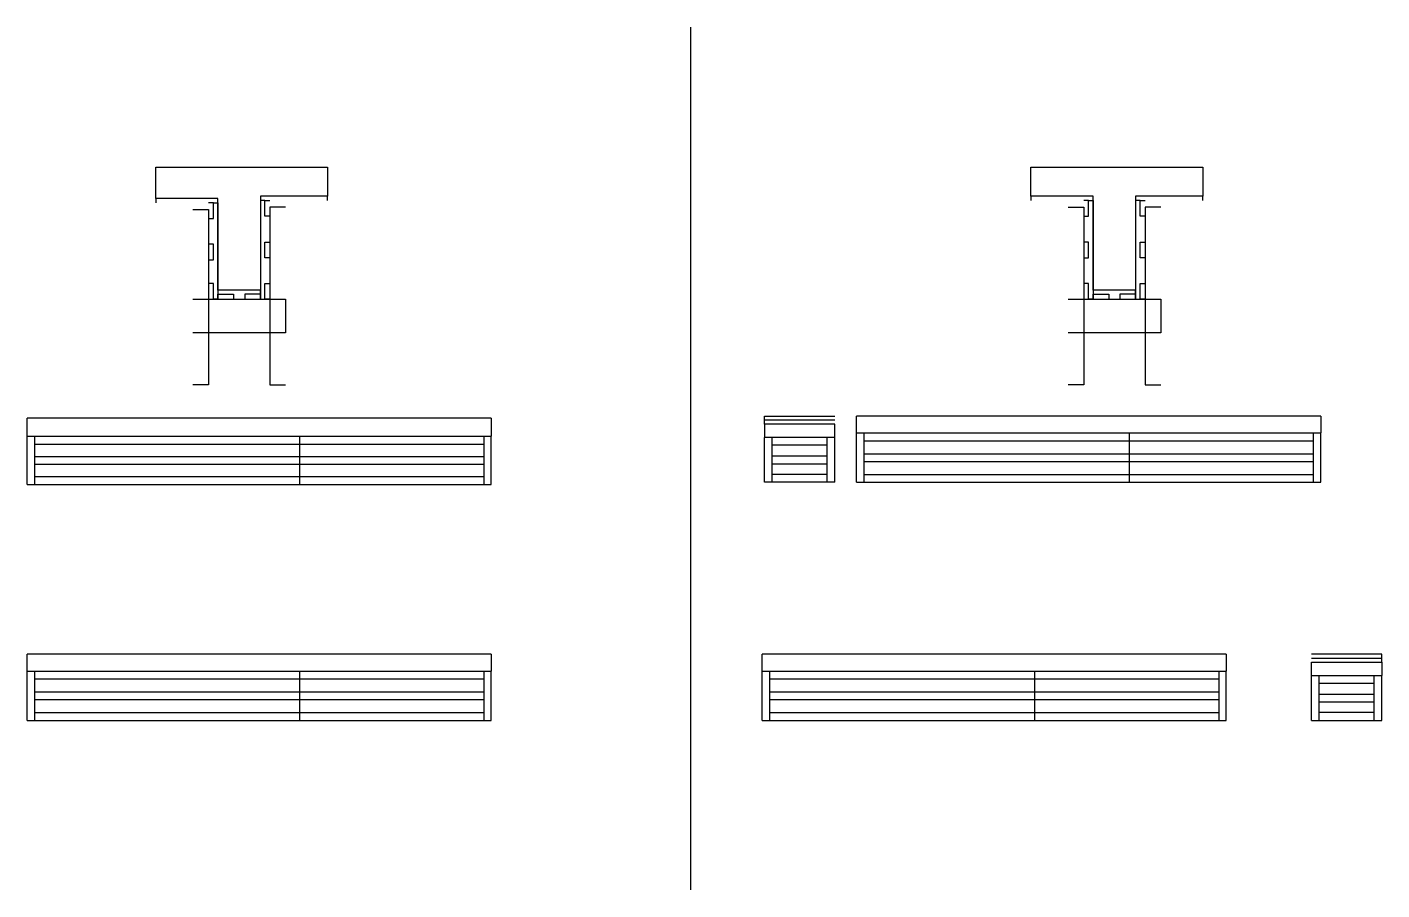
# Model space of a CAD drawing. Header units: metres. Extents: x 3008 to 4219, y 2864 to 3635.
import ezdxf

# ---------------------------------------------------------------- set-up
doc = ezdxf.new("R2010")
doc.units = ezdxf.units.M
for name, color, linetype in [('CONCRETO', 7, 'Continuous'), ('COTA', 7, 'Continuous'), ('Madeira', 7, 'Continuous'), ('Painéis', 7, 'Continuous'), ('SARR_2.2x7', 7, 'Continuous'), ('SARR_3.5x7', 7, 'Continuous')]:
    doc.layers.add(name, color=color, linetype=linetype)

msp = doc.modelspace()

# ---------------------------------------------------------------- linework, layer by layer
at = {"layer": 'CONCRETO', "color": 7, "lineweight": 25}
for points in [[(3123, 3481.8), (3123, 3509.8), (3276.6, 3509.8), (3276.6, 3483.8), (3216.6, 3483.8), (3216.6, 3399.8), (3178.6, 3399.8), (3178.6, 3481.8)], [(3905.5, 3483.8), (3905.5, 3509.8), (4059.1, 3509.8), (4059.1, 3483.8), (3999.1, 3483.8), (3999.1, 3399.8), (3961.1, 3399.8), (3961.1, 3483.8)]]:
    msp.add_lwpolyline(points, dxfattribs=at)
at = {"layer": 'COTA', "color": 7, "lineweight": 25}
for p, q in [((3601, 3634.8), (3601, 2864)), ((3008, 3269.3), (3008, 3285.3)), ((3423, 3285.3), (3008, 3285.3)), ((3423, 3285.3), (3423, 3269.3)), ((3749.6, 3272.2), (3749.6, 3287.2)), ((4164.6, 3287.2), (3749.6, 3287.2)), ((4164.6, 3287.2), (4164.6, 3272.2)), ((3667.3, 3280.2), (3667.3, 3268.2)), ((3730.2, 3268.2), (3730.2, 3280.2)), ((3008, 3059.5), (3008, 3074.5)), ((3423, 3074.5), (3008, 3074.5)), ((3423, 3074.5), (3423, 3059.5)), ((3665.1, 3059.5), (3665.1, 3074.5)), ((4080.1, 3074.5), (3665.1, 3074.5)), ((4080.1, 3074.5), (4080.1, 3059.5)), ((4156.3, 3055.5), (4156.3, 3067.5)), ((4219.3, 3067.5), (4219.3, 3055.5))]:
    msp.add_line(p, q, dxfattribs=at)
at = {"layer": 'Madeira', "color": 7, "lineweight": 25}
for points in [[(3170.2, 3463.8), (3174.6, 3463.8), (3174.6, 3477.8), (3170.2, 3477.8)], [(3225, 3465.8), (3220.6, 3465.8), (3220.6, 3479.8), (3225, 3479.8)], [(3952.7, 3465.8), (3957.1, 3465.8), (3957.1, 3479.8), (3952.7, 3479.8)], [(4007.5, 3465.8), (4003.1, 3465.8), (4003.1, 3479.8), (4007.5, 3479.8)], [(3170.2, 3426.8), (3174.6, 3426.8), (3174.6, 3440.8), (3170.2, 3440.8)], [(3225, 3428.8), (3220.6, 3428.8), (3220.6, 3442.8), (3225, 3442.8)], [(3952.7, 3428.8), (3957.1, 3428.8), (3957.1, 3442.8), (3952.7, 3442.8)], [(4007.5, 3428.8), (4003.1, 3428.8), (4003.1, 3442.8), (4007.5, 3442.8)], [(3170.2, 3391.8), (3174.6, 3391.8), (3174.6, 3405.8), (3170.2, 3405.8)], [(3225, 3391.8), (3220.6, 3391.8), (3220.6, 3405.8), (3225, 3405.8)], [(3952.7, 3391.8), (3957.1, 3391.8), (3957.1, 3405.8), (3952.7, 3405.8)], [(4007.5, 3391.8), (4003.1, 3391.8), (4003.1, 3405.8), (4007.5, 3405.8)], [(3178.6, 3391.8), (3178.6, 3396.2), (3192.6, 3396.2), (3192.6, 3391.8)], [(3216.6, 3391.8), (3216.6, 3396.2), (3202.6, 3396.2), (3202.6, 3391.8)], [(3961.1, 3391.8), (3961.1, 3396.2), (3975.1, 3396.2), (3975.1, 3391.8)], [(3999.1, 3391.8), (3999.1, 3396.2), (3985.1, 3396.2), (3985.1, 3391.8)]]:
    msp.add_lwpolyline(points, dxfattribs=at)
at = {"layer": 'Painéis', "color": 7, "lineweight": 25}
for p, q in [((3749.6, 3272.2), (4164.6, 3272.2)), ((3749.6, 3228.2), (3749.6, 3272.2)), ((3993.6, 3228.2), (3993.6, 3272.2)), ((4164.6, 3228.2), (4164.6, 3272.2)), ((3008, 3269.3), (3423, 3269.3)), ((3008, 3226.3), (3008, 3269.3)), ((3252, 3226.3), (3252, 3269.3)), ((3423, 3226.3), (3423, 3269.3)), ((3730.2, 3268.2), (3667.3, 3268.2)), ((3667.3, 3228.2), (3667.3, 3268.2)), ((3730.2, 3228.2), (3730.2, 3268.2)), ((3008, 3226.3), (3423, 3226.3)), ((3730.2, 3228.2), (3667.3, 3228.2)), ((3749.6, 3228.2), (4164.6, 3228.2)), ((3008, 3059.5), (3423, 3059.5)), ((3008, 3015.5), (3008, 3059.5)), ((3252, 3015.5), (3252, 3059.5)), ((3423, 3015.5), (3423, 3059.5)), ((3665.1, 3059.5), (4080.1, 3059.5)), ((3665.1, 3015.5), (3665.1, 3059.5)), ((3909.1, 3015.5), (3909.1, 3059.5)), ((4080.1, 3015.5), (4080.1, 3059.5)), ((4156.3, 3055.5), (4219.3, 3055.5)), ((4156.3, 3015.5), (4156.3, 3055.5)), ((4219.3, 3015.5), (4219.3, 3055.5)), ((3008, 3015.5), (3423, 3015.5)), ((3665.1, 3015.5), (4080.1, 3015.5)), ((4156.3, 3015.5), (4219.3, 3015.5))]:
    msp.add_line(p, q, dxfattribs=at)
for points in [[(3178.6, 3477.8), (3178.6, 3481.8), (3123, 3481.8), (3123, 3477.8)], [(3174.6, 3477.8), (3178.6, 3477.8), (3178.6, 3391.8), (3174.6, 3391.8)], [(3276.6, 3479.8), (3276.6, 3483.8), (3216.6, 3483.8), (3216.6, 3479.8)], [(3220.6, 3479.8), (3216.6, 3479.8), (3216.6, 3391.8), (3220.6, 3391.8)], [(3961.1, 3479.8), (3961.1, 3483.8), (3905.5, 3483.8), (3905.5, 3479.8)], [(3957.1, 3479.8), (3961.1, 3479.8), (3961.1, 3391.8), (3957.1, 3391.8)], [(4059.1, 3479.8), (4059.1, 3483.8), (3999.1, 3483.8), (3999.1, 3479.8)], [(4003.1, 3479.8), (3999.1, 3479.8), (3999.1, 3391.8), (4003.1, 3391.8)], [(3216.6, 3396.2), (3216.6, 3399.8), (3178.6, 3399.8), (3178.6, 3396.2)], [(3999.1, 3396.2), (3999.1, 3399.8), (3961.1, 3399.8), (3961.1, 3396.2)], [(3730.2, 3280.2), (3667.3, 3280.2), (3667.3, 3287.2), (3730.2, 3287.2)], [(4156.3, 3067.5), (4219.3, 3067.5), (4219.3, 3074.5), (4156.3, 3074.5)]]:
    msp.add_lwpolyline(points, dxfattribs=at)
at = {"layer": 'SARR_2.2x7', "color": 7, "lineweight": 25}
for p, q in [((3730.2, 3283.7), (3667.3, 3283.7)), ((3756.5, 3228.2), (3756.5, 3272.2)), ((4158.1, 3228.2), (4158.1, 3272.2)), ((3015, 3226.3), (3015, 3269.3)), ((3015, 3262.3), (3252, 3262.3)), ((3252, 3262.3), (3416.6, 3262.3)), ((3416.6, 3226.3), (3416.6, 3269.3)), ((3674.2, 3228.2), (3674.2, 3268.2)), ((3723.3, 3261.2), (3674.2, 3261.2)), ((3723.3, 3228.2), (3723.3, 3268.2)), ((3756.5, 3265.2), (3993.6, 3265.2)), ((3993.6, 3265.2), (4158.1, 3265.2)), ((3015, 3251.3), (3252, 3251.3)), ((3252, 3251.3), (3416.6, 3251.3)), ((3674.2, 3251.7), (3723.3, 3251.7)), ((3756.5, 3253.7), (3993.6, 3253.7)), ((3756.5, 3246.7), (3993.6, 3246.7)), ((3993.6, 3253.7), (4158.1, 3253.7)), ((3993.6, 3246.7), (4158.1, 3246.7)), ((3015, 3244.3), (3252, 3244.3)), ((3252, 3244.3), (3416.6, 3244.3)), ((3674.2, 3244.7), (3723.3, 3244.7)), ((3723.3, 3235.2), (3674.2, 3235.2)), ((3756.5, 3235.2), (3993.6, 3235.2)), ((3993.6, 3235.2), (4158.1, 3235.2)), ((3015, 3233.3), (3252, 3233.3)), ((3252, 3233.3), (3416.6, 3233.3)), ((4156.3, 3071), (4219.3, 3071)), ((3015, 3015.5), (3015, 3059.5)), ((3015, 3052.5), (3252, 3052.5)), ((3252, 3052.5), (3416.6, 3052.5)), ((3416.6, 3015.5), (3416.6, 3059.5)), ((3672.1, 3015.5), (3672.1, 3059.5)), ((3672.1, 3052.5), (3909.1, 3052.5)), ((3909.1, 3052.5), (4073.7, 3052.5)), ((4073.7, 3015.5), (4073.7, 3059.5)), ((4163.3, 3015.5), (4163.3, 3055.5)), ((4212.3, 3015.5), (4212.3, 3055.5)), ((3015, 3041), (3252, 3041)), ((3252, 3041), (3416.6, 3041)), ((3672.1, 3041), (3909.1, 3041)), ((3909.1, 3041), (4073.7, 3041)), ((4212.3, 3048.5), (4163.3, 3048.5)), ((3015, 3034), (3252, 3034)), ((3252, 3034), (3416.6, 3034)), ((3672.1, 3034), (3909.1, 3034)), ((3909.1, 3034), (4073.7, 3034)), ((4163.3, 3039), (4212.3, 3039)), ((4163.3, 3032), (4212.3, 3032)), ((3015, 3022.5), (3252, 3022.5)), ((3252, 3022.5), (3416.6, 3022.5)), ((3672.1, 3022.5), (3909.1, 3022.5)), ((3909.1, 3022.5), (4073.7, 3022.5)), ((4212.3, 3022.5), (4163.3, 3022.5))]:
    msp.add_line(p, q, dxfattribs=at)
at = {"layer": 'SARR_3.5x7', "color": 7, "lineweight": 25}
for points in [[(3156.2, 3471.8), (3170.2, 3471.8), (3170.2, 3315.3), (3156.2, 3315.3)], [(3239, 3473.8), (3225, 3473.8), (3225, 3315.3), (3239, 3315.3)], [(3938.7, 3473.8), (3952.7, 3473.8), (3952.7, 3315.3), (3938.7, 3315.3)], [(4021.5, 3473.8), (4007.5, 3473.8), (4007.5, 3315.3), (4021.5, 3315.3)], [(3156.2, 3391.8), (3239, 3391.8), (3239, 3361.7), (3156.2, 3361.7)], [(3938.7, 3391.8), (4021.5, 3391.8), (4021.5, 3361.7), (3938.7, 3361.7)]]:
    msp.add_lwpolyline(points, dxfattribs=at)

doc.saveas('drawing.dxf')
